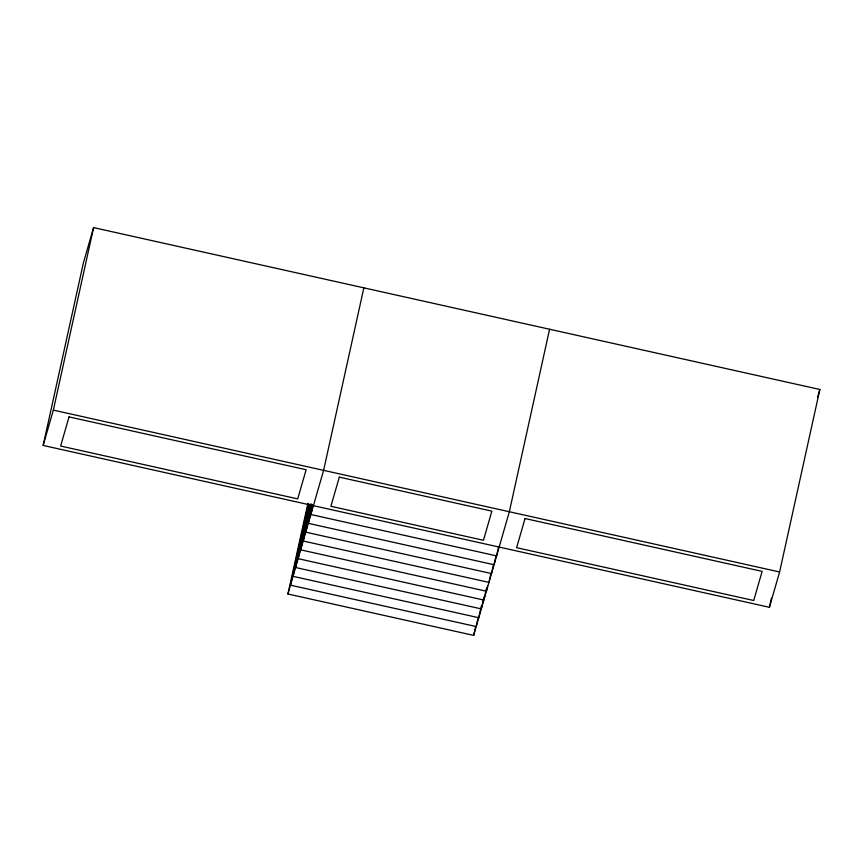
<?xml version="1.0" encoding="UTF-8"?>
<svg xmlns="http://www.w3.org/2000/svg" width="863" height="863" viewBox="0 0 863 863"><rect width="100%" height="100%" fill="white"/><g stroke="black" fill="none" stroke-linecap="round" stroke-linejoin="round"><path stroke-width="1.29" d="M43.15 445.437L83.387 262.935L93.582 227.605L819.85 389.483L779.613 571.975L769.418 607.304L43.15 445.437L53.344 410.108L93.582 227.605M549.58 329.245L509.343 511.737L473.658 635.395L287.918 593.992L307.897 503.399M308.425 503.765L290.475 585.168L476.203 626.56L477.94 618.685M308.943 504.121L293.021 576.333L478.749 617.725L481.36 605.912M309.461 504.477L295.567 567.498L481.306 608.9L483.906 597.077M309.99 504.833L298.123 558.663L483.852 600.065L486.462 588.242M310.799 503.884L300.669 549.839L486.398 591.231L487.563 585.977M311.327 504.24L303.215 541.004L488.954 582.396L490.982 573.205M311.845 504.596L305.772 532.169L491.5 573.571L493.528 564.38M312.374 504.952L308.318 523.334L494.046 564.736L496.074 555.545M312.891 505.319L310.863 514.51L496.603 555.901L498.631 546.711M363.852 287.843L323.614 470.346L287.918 593.992M473.658 635.395L475.394 627.52M769.418 607.304L771.436 598.113M817.66 397.045L819.85 389.483M53.344 410.108L779.613 571.975M69.04 416.894L60.626 446.042L297.713 498.89L306.128 469.731L69.04 416.894M339.31 477.131L330.896 506.279L483.453 540.281L491.867 511.133L339.31 477.131M525.038 518.523L516.624 547.681L753.712 600.519L762.126 571.371L525.038 518.523"/></g></svg>
